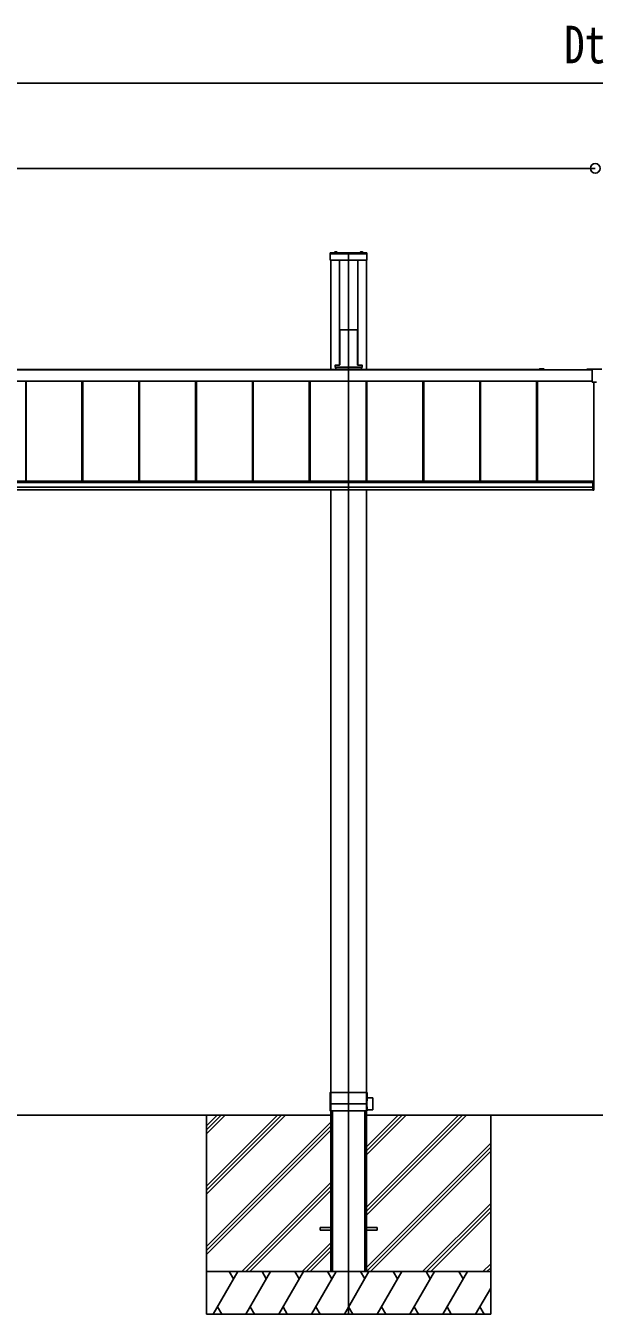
# Model space of a CAD drawing. Units: millimetres, scale not verified. Extents: x -16820 to 16820, y -11880 to 11880.
# Drawn here: x -11354 to -9353, y -8900 to -4368 of the extents above; entities that cross this region are included whole.
import ezdxf
from ezdxf.enums import TextEntityAlignment as Align

# ---------------------------------------------------------------- set-up
doc = ezdxf.new("R2010")
doc.units = ezdxf.units.MM
doc.header["$LTSCALE"] = 50
for name, color, linetype in [('0-3_YKK_12', 2, 'Continuous'), ('0-4_YKK_13', 4, 'Continuous'), ('0-5_YKK_A1', 4, 'Continuous'), ('0-6_YKK_D', 6, 'Continuous')]:
    doc.layers.add(name, color=color, linetype=linetype)
doc.styles.add('ＭＳ ゴシック', font='')
doc.styles.get('ＭＳ ゴシック').set_extended_font_data('MS Gothic')

msp = doc.modelspace()

# ---------------------------------------------------------------- linework, layer by layer
at = {"layer": '0-3_YKK_12'}
msp.add_line((-10217.92, -8900), (-10217.92, -5170), dxfattribs=at)
at = {"layer": '0-4_YKK_13'}
for p, q in [((-10265.29, -5163.67), (-10264.07, -5166.13)), ((-10260.55, -5163.67), (-10261.78, -5166.13)), ((-10175.29, -5163.67), (-10174.07, -5166.13)), ((-10170.55, -5163.67), (-10171.78, -5166.13)), ((-10282.42, -5167), (-10282.42, -5191)), ((-10153.42, -5167), (-10282.42, -5167)), ((-10153.42, -5169.5), (-10282.42, -5169.5)), ((-10153.42, -5170), (-10282.42, -5170)), ((-10155.42, -5193), (-10280.42, -5193)), ((-10268.82, -5166.45), (-10268.82, -5166.26)), ((-10268.28, -5167), (-10257.57, -5167)), ((-10268.17, -5167), (-10267.82, -5167)), ((-10262.92, -5166.74), (-10264.07, -5166.13)), ((-10262.92, -5166.74), (-10261.78, -5166.13)), ((-10257.02, -5166.45), (-10257.02, -5166.26)), ((-10178.82, -5166.45), (-10178.82, -5166.26)), ((-10178.28, -5167), (-10167.57, -5167)), ((-10172.92, -5166.74), (-10174.07, -5166.13)), ((-10172.92, -5166.74), (-10171.78, -5166.13)), ((-10167.02, -5166.45), (-10167.02, -5166.26)), ((-10153.42, -5167), (-10153.42, -5191)), ((-10248.31, -5437.85), (-10246.27, -5437.85)), ((-10245.96, -5438.17), (-10246.27, -5437.85)), ((-10189.88, -5438.17), (-10189.57, -5437.85)), ((-10189.57, -5437.85), (-10187.53, -5437.85)), ((-10249.17, -5444.16), (-10249.17, -5559.21)), ((-10248.81, -5438.31), (-10249.16, -5443.81)), ((-10245.96, -5438.17), (-10189.88, -5438.17)), ((-10187.03, -5438.31), (-10186.68, -5443.81)), ((-10186.67, -5444.16), (-10186.67, -5559.21)), ((-10265.79, -5562.47), (-10265.79, -5569.96)), ((-10265.79, -5569.3), (-10170.05, -5569.3)), ((-10265.79, -5569.96), (-10170.05, -5569.96)), ((-10265.29, -5561.97), (-10250.28, -5561.97)), ((-10249.17, -5559.21), (-10249.28, -5561.03)), ((-10186.67, -5559.21), (-10186.56, -5561.03)), ((-10185.56, -5561.97), (-10170.55, -5561.97)), ((-10170.05, -5562.47), (-10170.05, -5569.96)), ((-9379.92, -5576.51), (-9379.92, -5578.51)), ((-9379.92, -5576.51), (-9326.92, -5576.51)), ((-9379.92, -5578.51), (-9360.92, -5578.51)), ((-9360.92, -5578.51), (-9360.92, -5621.51)), ((-9345.92, -5621.51), (-9360.92, -5621.51)), ((-9358.42, -5970.22), (-9358.42, -6001.49)), ((-9354.92, -5970.22), (-9358.42, -5970.22)), ((-9357.92, -5970.22), (-9357.92, -6001.49)), ((-9354.92, -5970.22), (-9354.92, -6001.49)), ((-9358.42, -5992.67), (-9354.92, -5992.67)), ((-9354.92, -6001.49), (-9358.42, -6001.49)), ((-10282.92, -8160), (-10282.57, -8120.3)), ((-10282.27, -8120), (-10153.57, -8120)), ((-10281.42, -8120.3), (-10281.42, -8184.7)), ((-10280.42, -8184.7), (-10280.42, -8120.3)), ((-10155.42, -8120.3), (-10155.42, -8184.7)), ((-10154.42, -8184.7), (-10154.42, -8120.3)), ((-10153.02, -8149.18), (-10154.42, -8149.18)), ((-10153.27, -8120.3), (-10153.02, -8149.18)), ((-10153.11, -8138.65), (-10133.22, -8139)), ((-10132.92, -8139.29), (-10132.92, -8180.71)), ((-10282.71, -8184.7), (-10282.92, -8160)), ((-10282.92, -8160), (-10154.42, -8160)), ((-10282.41, -8185), (-10153.44, -8185)), ((-10153.02, -8170.82), (-10154.42, -8170.82)), ((-10153.14, -8184.7), (-10153.02, -8170.82)), ((-10153.11, -8181.35), (-10133.22, -8181.01))]:
    msp.add_line(p, q, dxfattribs=at)
for centre, radius, start, end in [((-10268.27, -5166.26), 0.55, 138.43917, 180), ((-10262.92, -5171), 7.7, 41.56083, 138.43917), ((-10257.57, -5166.26), 0.55, 0, 41.56083), ((-10178.27, -5166.26), 0.55, 138.43917, 180), ((-10172.92, -5171), 7.7, 41.56083, 138.43917), ((-10167.57, -5166.26), 0.55, 0, 41.56083), ((-10280.42, -5191), 2, 180, 270), ((-10268.28, -5166.45), 0.545, 180, 270), ((-10257.57, -5166.45), 0.545, 270, 0), ((-10178.28, -5166.45), 0.545, 180, 270), ((-10167.57, -5166.45), 0.545, 270, 0), ((-10155.42, -5191), 2, 270, 0), ((-10282.27, -8120.3), 0.3, 90, 179.5), ((-10281.72, -8120.3), 0.3, 0, 90), ((-10280.12, -8120.3), 0.3, 90, 180), ((-10155.72, -8120.3), 0.3, 0, 90), ((-10154.12, -8120.3), 0.3, 90, 180), ((-10153.57, -8120.3), 0.3, 0.5, 90), ((-10133.22, -8139.3), 0.3, 0, 89), ((-10282.41, -8184.7), 0.3, 180.5, 270), ((-10281.72, -8184.7), 0.3, 270, 0), ((-10280.12, -8184.7), 0.3, 180, 270), ((-10155.72, -8184.7), 0.3, 270, 0), ((-10154.12, -8184.7), 0.3, 180, 270), ((-10153.44, -8184.7), 0.3, 270, 359.5), ((-10133.22, -8180.71), 0.3, 271, 0)]:
    msp.add_arc(centre, radius, start, end, dxfattribs=at)
for centre, major_axis, ratio, start_param, end_param in [((-10248.31, -5438.35), (0.346, -0.364), 0.996462, 2.3838095, 3.8892836), ((-10187.53, -5438.35), (-0.346, -0.364), 0.996462, 2.3939017, 3.8993758), ((-10249.13, -5443.81), (0.031, 0.5), 0.061627, 1.5746234, 2.3600215), ((-10186.71, -5443.81), (-0.031, 0.5), 0.061627, 3.9231638, 4.7085619), ((-10265.29, -5562.47), (0.355, -0.355), 0.99628, 2.358058, 3.9251274), ((-10250.28, -5560.97), (0.691, -0.728), 0.996462, 5.5254021, 7.0308762), ((-10185.56, -5560.97), (-0.691, -0.728), 0.996462, 5.5354944, 7.0409685), ((-10170.55, -5562.47), (-0.355, -0.355), 0.99628, 2.358058, 3.9251274)]:
    msp.add_ellipse(centre, major_axis=major_axis, ratio=ratio, start_param=start_param, end_param=end_param, dxfattribs=at)
at = {"layer": '0-5_YKK_A1'}
for p, q in [((-10280.42, -5577.53), (-10280.42, -5193)), ((-10249.92, -5193), (-10249.92, -5561.9)), ((-10185.92, -5193), (-10185.92, -5561.9)), ((-10155.42, -5577.53), (-10155.42, -5193)), ((-10262.92, -5569.96), (-10262.92, -5577.53)), ((-10249.92, -5536.8), (-10249.17, -5536.8)), ((-10186.67, -5536.8), (-10185.92, -5536.8)), ((-10172.92, -5569.96), (-10172.92, -5577.53)), ((-14353.42, -5578.51), (-9360.92, -5578.51)), ((-14353.42, -5618.42), (-9360.92, -5618.42)), ((-14353.42, -5618.7), (-9360.92, -5618.7)), ((-14164.17, -5577.53), (-9545.67, -5577.53)), ((-11353.82, -5970.61), (-11353.82, -5618.7)), ((-11353.82, -5970.61), (-11353.82, -5618.7)), ((-11353.42, -5970.61), (-11353.42, -5618.7)), ((-11156.42, -5970.61), (-11156.42, -5618.7)), ((-11153.82, -5970.61), (-11153.82, -5618.7)), ((-11153.42, -5970.61), (-11153.42, -5618.7)), ((-10956.42, -5970.61), (-10956.42, -5618.7)), ((-10953.82, -5970.61), (-10953.82, -5618.7)), ((-10953.42, -5970.61), (-10953.42, -5618.7)), ((-10756.42, -5970.61), (-10756.42, -5618.7)), ((-10753.82, -5970.61), (-10753.82, -5618.7)), ((-10753.42, -5970.61), (-10753.42, -5618.7)), ((-10556.42, -5970.61), (-10556.42, -5618.7)), ((-10553.82, -5970.61), (-10553.82, -5618.7)), ((-10553.42, -5970.61), (-10553.42, -5618.7)), ((-10356.42, -5970.61), (-10356.42, -5618.7)), ((-10353.82, -5970.61), (-10353.82, -5618.7)), ((-10353.42, -5970.61), (-10353.42, -5618.7)), ((-10156.42, -5970.61), (-10156.42, -5618.7)), ((-10153.82, -5970.61), (-10153.82, -5618.7)), ((-10153.42, -5970.61), (-10153.42, -5618.7)), ((-9956.42, -5970.61), (-9956.42, -5618.7)), ((-9953.82, -5970.61), (-9953.82, -5618.7)), ((-9953.42, -5970.61), (-9953.42, -5618.7)), ((-9756.42, -5970.61), (-9756.42, -5618.7)), ((-9753.82, -5970.61), (-9753.82, -5618.7)), ((-9753.42, -5970.61), (-9753.42, -5618.7)), ((-9556.42, -5970.61), (-9556.42, -5618.7)), ((-9553.82, -5970.61), (-9553.82, -5618.7)), ((-9553.42, -5970.61), (-9553.42, -5618.7)), ((-9540.38, -5575.03), (-9545.67, -5575.03)), ((-9545.67, -5577.53), (-9532.22, -5577.53)), ((-9531.92, -5575.03), (-9539.46, -5575.03)), ((-9531.92, -5577.83), (-9531.92, -5578.51)), ((-9529.42, -5578.51), (-9529.42, -5577.53)), ((-9354.92, -5970.22), (-9354.92, -5621.51)), ((-9354.72, -5968.19), (-9354.72, -5621.51)), ((-14351.42, -5970.61), (-9358.42, -5970.61)), ((-14351.42, -5974.35), (-9358.42, -5974.35)), ((-14351.42, -5974.35), (-9358.42, -5974.35)), ((-9354.72, -5968.19), (-9354.92, -5968.19)), ((-14351.42, -5991.27), (-9358.42, -5991.27)), ((-14351.42, -6000), (-9358.42, -6000)), ((-10280.42, -8750), (-10280.42, -6000)), ((-10155.42, -8750), (-10155.42, -6000)), ((-11792.42, -8200), (-10280.42, -8200)), ((-10717.92, -8200), (-10717.92, -8900)), ((-10453.95, -8200), (-10717.92, -8463.97)), ((-10666.08, -8200), (-10717.92, -8251.84)), ((-10468.09, -8200), (-10717.92, -8449.83)), ((-10439.81, -8200), (-10717.92, -8478.11)), ((-10680.22, -8200), (-10717.92, -8237.7)), ((-10651.94, -8200), (-10717.92, -8265.98)), ((-10278.72, -8187), (-10275.22, -8187)), ((-10278.72, -8187), (-10278.72, -8750)), ((-10275.22, -8187), (-10275.22, -8750)), ((-10160.62, -8187), (-10157.12, -8187)), ((-10160.62, -8187), (-10160.62, -8750)), ((-10157.12, -8187), (-10157.12, -8750)), ((-9817.55, -8200), (-10155.42, -8537.87)), ((-10029.68, -8200), (-10155.42, -8325.74)), ((-9831.69, -8200), (-10155.42, -8523.73)), ((-9803.41, -8200), (-10155.42, -8552.01)), ((-10043.83, -8200), (-10155.42, -8311.59)), ((-10015.54, -8200), (-10155.42, -8339.88)), ((-8551.42, -8200), (-10155.42, -8200)), ((-9717.92, -8200), (-9717.92, -8900)), ((-10280.42, -8224.46), (-10717.92, -8661.96)), ((-10280.42, -8238.6), (-10717.92, -8676.1)), ((-10280.42, -8252.75), (-10717.92, -8690.25)), ((-9717.92, -8298.36), (-10155.42, -8735.86)), ((-9717.92, -8312.5), (-10155.42, -8750)), ((-9717.92, -8326.64), (-10141.28, -8750)), ((-10280.42, -8436.59), (-10593.83, -8750)), ((-10280.42, -8450.74), (-10579.68, -8750)), ((-10280.42, -8464.88), (-10565.54, -8750)), ((-9717.92, -8510.49), (-9957.43, -8750)), ((-9717.92, -8524.63), (-9943.29, -8750)), ((-9717.92, -8538.77), (-9929.15, -8750)), ((-10317.92, -8595.5), (-10317.92, -8604.5)), ((-10317.92, -8595.5), (-10280.42, -8595.5)), ((-10317.92, -8604.5), (-10280.42, -8604.5)), ((-10155.42, -8595.5), (-10117.92, -8595.5)), ((-10155.42, -8604.5), (-10117.92, -8604.5)), ((-10117.92, -8595.5), (-10117.92, -8604.5)), ((-10280.42, -8648.73), (-10381.69, -8750)), ((-10280.42, -8662.87), (-10367.55, -8750)), ((-10280.42, -8677.01), (-10353.41, -8750)), ((-9717.92, -8722.62), (-9745.3, -8750)), ((-9717.92, -8736.76), (-9731.16, -8750)), ((-10717.92, -8750), (-9717.92, -8750)), ((-10694.8, -8900), (-10608.2, -8750)), ((-10623.2, -8775.98), (-10638.2, -8750)), ((-10579.33, -8900), (-10492.73, -8750)), ((-10507.73, -8775.98), (-10522.73, -8750)), ((-10463.86, -8900), (-10377.26, -8750)), ((-10392.26, -8775.98), (-10407.26, -8750)), ((-10348.39, -8900), (-10261.79, -8750)), ((-10276.79, -8775.98), (-10291.79, -8750)), ((-10280.42, -8750), (-10155.42, -8750)), ((-10232.92, -8900), (-10146.32, -8750)), ((-10161.32, -8775.98), (-10176.32, -8750)), ((-10117.45, -8900), (-10030.85, -8750)), ((-10045.85, -8775.98), (-10060.85, -8750)), ((-10001.98, -8900), (-9915.38, -8750)), ((-9945.38, -8750), (-9930.38, -8775.98)), ((-9886.51, -8900), (-9799.91, -8750)), ((-9829.91, -8750), (-9814.91, -8775.98)), ((-9771.04, -8900), (-9717.92, -8807.99)), ((-10679.8, -8874.02), (-10664.8, -8900)), ((-10564.33, -8874.02), (-10549.33, -8900)), ((-10448.86, -8874.02), (-10433.86, -8900)), ((-10333.39, -8874.02), (-10318.39, -8900)), ((-10217.92, -8874.02), (-10202.92, -8900)), ((-10102.45, -8874.02), (-10087.45, -8900)), ((-9986.98, -8874.02), (-9971.98, -8900)), ((-9871.51, -8874.02), (-9856.51, -8900)), ((-9756.04, -8874.02), (-9741.04, -8900)), ((-10717.92, -8900), (-9717.92, -8900))]:
    msp.add_line(p, q, dxfattribs=at)
for centre, radius, start, end in [((-9545.67, -5576.28), 1.25, 90, 270), ((-9540.38, -5575.23), 0.2, 23.57818, 90), ((-9539.92, -5575.03), 0.3, 203.57818, 336.42182), ((-9539.46, -5575.23), 0.2, 90, 156.42182), ((-9532.22, -5577.83), 0.3, 360, 90), ((-9531.92, -5577.53), 2.5, 0, 90)]:
    msp.add_arc(centre, radius, start, end, dxfattribs=at)
at = {"layer": '0-6_YKK_D'}
for p, q in [((-4546.92, -4570), (-14159.92, -4570)), ((-9349.92, -4870), (-14359.92, -4870))]:
    msp.add_line(p, q, dxfattribs=at)
msp.add_circle((-9349.92, -4870), 17, dxfattribs=at)
msp.add_circle((-9349.92, -4870), 17, dxfattribs=at)

# ---------------------------------------------------------------- texts
at = {"layer": '0-6_YKK_D', "style": 'ＭＳ ゴシック', "width": 0.8}
msp.add_text('Dt', height=132, dxfattribs=at).set_placement((-9459.02, -4540), align=Align.BOTTOM_LEFT)

doc.saveas('drawing.dxf')
